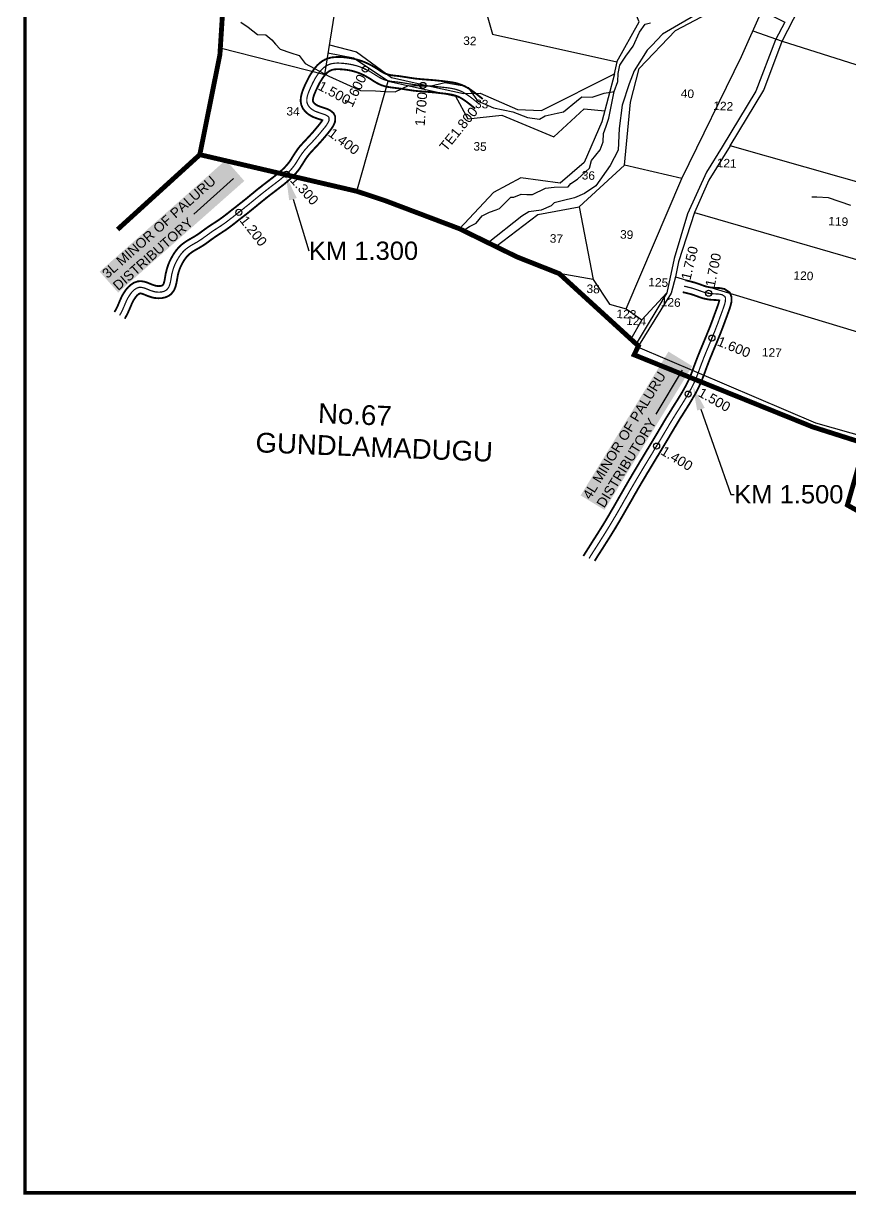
# Model space of a CAD drawing. Header units: inches. Extents: x 202960 to 225017, y 1602563 to 1608916.
# Drawn here: x 202960 to 204317, y 1603782 to 1605704 of the extents above; entities that cross this region are included whole.
import ezdxf
from ezdxf import colors
from ezdxf.entities.mleader import LeaderData, LeaderLine
from ezdxf.enums import TextEntityAlignment as Align
from ezdxf.math import Vec2, Vec3

# ---------------------------------------------------------------- set-up
doc = ezdxf.new("R2010")
doc.units = ezdxf.units.IN
doc.header["$MEASUREMENT"] = 0
doc.header["$PDMODE"] = 32
doc.header["$PDSIZE"] = 10
doc.linetypes.add('ACAD_ISO02W100', pattern=[15, 12, -3])
doc.linetypes.add('HIDDEN2', pattern=[0.1875, 0.125, -0.0625])
for name, color, linetype in [('CANAL1', 7, 'Continuous'), ('CHANAGE', 1, 'Continuous'), ('CSMark', 72, 'Continuous'), ('PAPER SIZE', 5, 'Continuous'), ('PLOTS', 7, 'Continuous'), ('PLOTS NO', 7, 'Continuous'), ('ROAD', 1, 'Continuous'), ('STREAMS', 4, 'Continuous'), ('STRUCTURE', 5, 'Continuous'), ('VILLAGE BOUNDRY', 5, 'Continuous'), ('VILLAGE STONES', 240, 'Continuous')]:
    doc.layers.add(name, color=color, linetype=linetype)
doc.styles.add('FONT1', font='Arial')
doc.styles.get("Standard").update_dxf_attribs({"font": 'arial.ttf'})
doc.dimstyles.get("Standard").update_dxf_attribs({"dimtxt": 0.18, "dimasz": 0.18, "dimexe": 0.18, "dimexo": 0.0625, "dimgap": 0.09, "dimtad": 0, "dimtih": 1, "dimtoh": 1, "dimdec": 4, "dimzin": 0, "dimdsep": 46, "dimtxsty": 'Standard', "dimcen": 0.09, "dimadec": 0, "dimazin": 0, "dimtfac": 1, "dimtdec": 4, "dimtofl": 0, "dimtmove": 0, "dimatfit": 3, "dimfxl": 1, "dimtolj": 1, "dimtzin": 0, "dimarcsym": 0})

msp = doc.modelspace()

# ---------------------------------------------------------------- linework, layer by layer
at = {"color": 5, "const_width": 5.6}
msp.add_lwpolyline([(202963.1, 1606826.9), (207558.5, 1606826.9), (207558.5, 1603784.7), (202963.1, 1603784.7)], close=True, dxfattribs=at)
at = {"layer": 'CANAL1', "color": 200, "linetype": 'ByBlock', "ltscale": 40, "const_width": 3}
for points in [[(203109.8, 1605230.2), (203111, 1605232.2), (203112.9, 1605235.6), (203113.7, 1605237.1), (203115.9, 1605242.1), (203117.4, 1605245.7), (203119, 1605249.6), (203120.9, 1605253.7), (203123, 1605257.9), (203124.7, 1605260.8), (203128.6, 1605266.7), (203132.3, 1605271), (203136.4, 1605274.8), (203141.5, 1605278.2), (203148.2, 1605280.6), (203153.7, 1605280.9), (203159.2, 1605280), (203164.1, 1605278.4), (203168.3, 1605276.6), (203172.2, 1605275.1), (203176.8, 1605273.6), (203179, 1605273.1), (203182.2, 1605272.8), (203185.1, 1605273), (203187.3, 1605273.4), (203188.8, 1605274.1), (203190.3, 1605276), (203191, 1605277.9), (203191.9, 1605281), (203192.6, 1605284.9), (203193.3, 1605289.2), (203193.9, 1605292.6), (203195.3, 1605298.5), (203196.6, 1605303), (203198, 1605307.4), (203199.7, 1605311.6), (203201.6, 1605315.7), (203203.3, 1605318.9), (203206, 1605323.7), (203208.5, 1605327.6), (203211.3, 1605331.5), (203214.4, 1605335.2), (203217.8, 1605338.6), (203220.3, 1605340.9), (203225.4, 1605344.7), (203229.3, 1605347.3), (203233.1, 1605349.5), (203236.7, 1605351.6), (203240.2, 1605353.6), (203242.5, 1605355), (203246.6, 1605357.6), (203249.8, 1605359.8), (203253, 1605362.2), (203256.3, 1605364.6), (203259.7, 1605367.1), (203262.5, 1605369.1), (203266.7, 1605371.9), (203270.2, 1605374.2), (203273.7, 1605376.5), (203277.1, 1605378.7), (203280.4, 1605380.9), (203283.3, 1605382.9), (203286.8, 1605385.4), (203289.9, 1605387.7), (203293.1, 1605390.2), (203296.3, 1605392.7), (203299.5, 1605395.2), (203302.7, 1605397.8), (203306, 1605400.3), (203309.2, 1605402.8), (203312.4, 1605405.4), (203315.6, 1605407.9), (203318.8, 1605410.4), (203322.3, 1605413.2), (203325.1, 1605415.4), (203328.3, 1605418), (203331.4, 1605420.6), (203334.6, 1605423.2), (203337.8, 1605425.8), (203341.6, 1605429), (203344.2, 1605431.1), (203347.5, 1605433.7), (203350.8, 1605436.2), (203354, 1605438.8), (203357.3, 1605441.3), (203361.5, 1605444.5), (203363.9, 1605446.3), (203367.1, 1605448.8), (203370.3, 1605451.2), (203373.5, 1605453.7), (203376.6, 1605456.2), (203380.8, 1605459.7), (203382.6, 1605461.2), (203385.5, 1605463.8), (203388.2, 1605466.4), (203390.8, 1605469.1), (203393.2, 1605471.8), (203396.5, 1605475.9), (203397.7, 1605477.4), (203399.8, 1605480.6), (203401.8, 1605483.9), (203404, 1605487.4), (203406.3, 1605491), (203410, 1605496.4), (203411.5, 1605498.5), (203414.3, 1605502), (203417.3, 1605505.3), (203420.2, 1605508.6), (203423.1, 1605511.6), (203425.8, 1605514.5), (203427.4, 1605516.2), (203431, 1605520.1), (203433.5, 1605522.9), (203436.1, 1605525.8), (203438.7, 1605528.9), (203441.5, 1605532.2), (203443.4, 1605534.5), (203447.4, 1605539.4), (203449.9, 1605542.8), (203451.3, 1605545), (203448.2, 1605546.1), (203443.4, 1605547.6), (203436.1, 1605550.3), (203432.8, 1605552), (203427.9, 1605555.1), (203423.4, 1605559), (203419.5, 1605563.8), (203416.7, 1605570), (203415.7, 1605575.5), (203415.8, 1605581.2), (203416.8, 1605586.6), (203418.3, 1605591.6), (203420, 1605596.3), (203422.2, 1605601.4), (203423.7, 1605604.7), (203425.6, 1605608.6), (203427.5, 1605612.5), (203429.6, 1605616.4), (203431.8, 1605620.2), (203434.9, 1605624.9), (203436.9, 1605627.8), (203439.8, 1605631.6), (203443.1, 1605635.3), (203446.9, 1605638.8), (203451.1, 1605642), (203455.7, 1605644.6), (203460.8, 1605646.6), (203465.9, 1605647.9), (203471, 1605648.5), (203475.9, 1605648.8), (203480.7, 1605648.7), (203485.7, 1605648.4), (203489.8, 1605648), (203494.3, 1605647.4), (203498.7, 1605646.7), (203503.1, 1605645.8), (203507.4, 1605644.7), (203511.6, 1605643.5), (203516, 1605642.1), (203520.2, 1605640.5), (203524.3, 1605638.7), (203528.4, 1605636.8), (203532.4, 1605634.7), (203536.5, 1605632.3), (203540.1, 1605630.1), (203543.6, 1605627.8), (203546.9, 1605625.7), (203550.1, 1605623.8), (203553.1, 1605622.2), (203555.8, 1605621.1), (203559, 1605620.1), (203562.3, 1605619.3), (203565.9, 1605618.7), (203569.7, 1605618.2), (203573.8, 1605617.8), (203578.2, 1605617.3), (203582.3, 1605616.7), (203586.5, 1605616), (203590.6, 1605615.4), (203594.7, 1605614.7), (203598.6, 1605614.1), (203602.9, 1605613.5), (203606.3, 1605613.1), (203610.2, 1605612.7), (203614.2, 1605612.3), (203618.2, 1605612), (203622.3, 1605611.7), (203627.4, 1605611.3), (203630.6, 1605611), (203634.7, 1605610.7), (203638.9, 1605610.3), (203643, 1605609.8), (203647.1, 1605609.4), (203652.6, 1605608.8), (203655.4, 1605608.4), (203659.7, 1605607.9), (203664.1, 1605607.2), (203668.6, 1605606.4), (203673.2, 1605605.3), (203679.3, 1605603.3), (203682.2, 1605602.1), (203686.5, 1605600), (203690.5, 1605597.7), (203694.4, 1605595.3), (203698.1, 1605592.7), (203702.9, 1605589.1), (203705, 1605587.5), (203708.3, 1605584.9), (203711.6, 1605582.3), (203714.7, 1605579.7)], [(203126.7, 1605219.3), (203128.5, 1605222.4), (203130.6, 1605226.3), (203131.7, 1605228.5), (203134.3, 1605234.2), (203135.9, 1605238), (203137.4, 1605241.6), (203138.9, 1605245.1), (203140.6, 1605248.4), (203141.6, 1605250.2), (203144.6, 1605254.6), (203146.7, 1605257.1), (203148.9, 1605259.1), (203150.5, 1605260.2), (203152.1, 1605260.8), (203152.6, 1605260.8), (203154.4, 1605260.5), (203157.2, 1605259.6), (203160.8, 1605258.1), (203165.3, 1605256.3), (203171.6, 1605254.2), (203176, 1605253.3), (203181.8, 1605252.8), (203187.7, 1605253.1), (203193.7, 1605254.4), (203199.1, 1605256.9), (203203, 1605259.7), (203207.8, 1605266), (203210, 1605271.5), (203211.4, 1605276.6), (203212.3, 1605281.4), (203213.1, 1605285.9), (203213.5, 1605288.6), (203214.6, 1605293.6), (203215.6, 1605297), (203216.8, 1605300.4), (203218.1, 1605303.7), (203219.6, 1605306.9), (203220.9, 1605309.4), (203223.1, 1605313.3), (203225, 1605316.3), (203227.1, 1605319.1), (203229.3, 1605321.8), (203231.7, 1605324.2), (203233.1, 1605325.5), (203236.9, 1605328.3), (203239.8, 1605330.3), (203243.1, 1605332.2), (203246.6, 1605334.2), (203250.3, 1605336.3), (203253.1, 1605338), (203257.8, 1605341), (203261.4, 1605343.5), (203264.8, 1605346), (203268.1, 1605348.5), (203271.3, 1605350.8), (203274, 1605352.7), (203277.8, 1605355.3), (203281.1, 1605357.5), (203284.6, 1605359.7), (203288, 1605362), (203291.6, 1605364.3), (203294.8, 1605366.5), (203298.6, 1605369.2), (203302, 1605371.8), (203305.4, 1605374.4), (203308.6, 1605376.9), (203311.9, 1605379.5), (203315.1, 1605382.1), (203318.3, 1605384.6), (203321.5, 1605387.1), (203324.8, 1605389.6), (203328, 1605392.1), (203331.2, 1605394.7), (203334.8, 1605397.6), (203337.7, 1605399.9), (203340.9, 1605402.5), (203344.1, 1605405.2), (203347.3, 1605407.8), (203350.4, 1605410.3), (203354.2, 1605413.4), (203356.7, 1605415.4), (203359.9, 1605418), (203363.1, 1605420.5), (203366.3, 1605423), (203369.5, 1605425.4), (203373.7, 1605428.6), (203376, 1605430.4), (203379.3, 1605432.9), (203382.5, 1605435.4), (203385.9, 1605438), (203389.2, 1605440.6), (203393.7, 1605444.4), (203395.8, 1605446.2), (203399, 1605449.1), (203402.3, 1605452.2), (203405.4, 1605455.4), (203408.5, 1605458.8), (203412.5, 1605463.7), (203414.1, 1605466), (203416.5, 1605469.7), (203418.8, 1605473.3), (203421, 1605476.8), (203423, 1605480.1), (203426.3, 1605484.8), (203427.3, 1605486.2), (203429.7, 1605489.2), (203432.2, 1605492.1), (203434.9, 1605495), (203437.6, 1605497.9), (203440.4, 1605500.8), (203442, 1605502.5), (203445.8, 1605506.7), (203448.5, 1605509.7), (203451.2, 1605512.7), (203453.9, 1605515.9), (203456.8, 1605519.3), (203458.9, 1605521.8), (203463.2, 1605527.1), (203466.5, 1605531.5), (203469.5, 1605536.3), (203472.1, 1605542.3), (203472.4, 1605551.4), (203469.4, 1605556.9), (203464.5, 1605560.9), (203459.4, 1605563.4), (203454.5, 1605565.1), (203450, 1605566.5), (203444.1, 1605568.7), (203442.6, 1605569.5), (203439.8, 1605571.2), (203437.9, 1605572.9), (203436.7, 1605574.4), (203435.9, 1605576.1), (203435.7, 1605577.1), (203435.8, 1605579.2), (203436.3, 1605582), (203437.2, 1605585.2), (203438.6, 1605588.8), (203440.5, 1605593.3), (203441.9, 1605596.3), (203443.6, 1605599.9), (203445.3, 1605603.3), (203447, 1605606.6), (203448.9, 1605609.7), (203451.4, 1605613.7), (203452.9, 1605615.9), (203455.2, 1605618.7), (203457.5, 1605621.3), (203459.8, 1605623.5), (203462.1, 1605625.2), (203464.4, 1605626.5), (203466.9, 1605627.5), (203469.7, 1605628.2), (203472.8, 1605628.6), (203476.2, 1605628.8), (203479.9, 1605628.7), (203484.1, 1605628.4), (203487.6, 1605628.1), (203491.4, 1605627.6), (203495.1, 1605627), (203498.7, 1605626.3), (203502.3, 1605625.4), (203505.7, 1605624.4), (203509.3, 1605623.2), (203512.7, 1605621.9), (203516.1, 1605620.5), (203519.5, 1605618.9), (203522.8, 1605617.1), (203526.2, 1605615.1), (203529.4, 1605613.2), (203532.8, 1605611), (203536.5, 1605608.6), (203540.4, 1605606.3), (203544.6, 1605604.1), (203548.9, 1605602.3), (203553.8, 1605600.8), (203558.5, 1605599.7), (203563, 1605599), (203567.3, 1605598.4), (203571.5, 1605597.9), (203575.7, 1605597.4), (203579.4, 1605596.9), (203583.4, 1605596.3), (203587.4, 1605595.6), (203591.4, 1605595), (203595.6, 1605594.3), (203600.3, 1605593.6), (203604.1, 1605593.2), (203608.3, 1605592.8), (203612.5, 1605592.4), (203616.7, 1605592.1), (203620.8, 1605591.8), (203625.7, 1605591.4), (203628.8, 1605591.1), (203632.8, 1605590.8), (203636.9, 1605590.4), (203640.9, 1605589.9), (203644.9, 1605589.5), (203650.3, 1605588.9), (203653, 1605588.6), (203657, 1605588.1), (203660.8, 1605587.5), (203664.4, 1605586.8), (203667.7, 1605586), (203672.4, 1605584.5), (203674, 1605583.8), (203677.2, 1605582.3), (203680.2, 1605580.6), (203683.3, 1605578.6), (203686.4, 1605576.5), (203690.8, 1605573.2), (203692.7, 1605571.7), (203695.9, 1605569.2), (203699, 1605566.7), (203702.2, 1605564.1)], [(203898.5, 1604821.8), (203900.4, 1604824.8), (203903.1, 1604829.2), (203905.9, 1604833.6), (203908.7, 1604837.9), (203911.5, 1604842.3), (203914.3, 1604846.7), (203917.1, 1604851.1), (203919.9, 1604855.5), (203922.7, 1604859.9), (203925.5, 1604864.4), (203928.2, 1604868.8), (203932.3, 1604875.4), (203933.7, 1604877.8), (203936.4, 1604882.3), (203939.1, 1604886.8), (203941.7, 1604891.3), (203944.3, 1604895.8), (203946.9, 1604900.3), (203949.5, 1604904.9), (203952.1, 1604909.4), (203954.7, 1604913.9), (203957.3, 1604918.4), (203959.9, 1604922.9), (203962.4, 1604927.4), (203965, 1604931.9), (203967.6, 1604936.4), (203969.9, 1604940.5), (203972.8, 1604945.3), (203975.4, 1604949.8), (203978, 1604954.2), (203980.7, 1604958.7), (203983.3, 1604963.1), (203986, 1604967.6), (203988.7, 1604972), (203991.4, 1604976.5), (203994, 1604980.9), (203996.7, 1604985.3), (203999.4, 1604989.8), (204002.1, 1604994.2), (204004.8, 1604998.7), (204007.5, 1605003.1), (204010.2, 1605007.6), (204012.9, 1605012.1), (204015.5, 1605016.5), (204018.2, 1605021), (204021.3, 1605026.2), (204023.5, 1605030), (204026.2, 1605034.4), (204028.8, 1605038.9), (204031.5, 1605043.3), (204034, 1605047.5), (204036.8, 1605052.1), (204039.5, 1605056.5), (204042.3, 1605060.8), (204045, 1605065.2), (204047.2, 1605068.6), (204050.6, 1605074), (204053.4, 1605078.5), (204056.1, 1605083), (204058.8, 1605087.5), (204060.4, 1605090.3), (204064.2, 1605096.8), (204066.7, 1605101.6), (204069.2, 1605106.5), (204072.4, 1605113.3), (204073.7, 1605116.5), (204075.7, 1605121.5), (204077.6, 1605126.5), (204079.5, 1605131.4), (204081.6, 1605137.2), (204083, 1605141.1), (204084.9, 1605145.9), (204086.7, 1605150.7), (204088.6, 1605155.4), (204090.6, 1605160.2), (204092.5, 1605164.9), (204094.5, 1605169.7), (204096.5, 1605174.5), (204098.6, 1605179.3), (204100.2, 1605183.3), (204102.6, 1605189.1), (204104.6, 1605194), (204106.5, 1605198.9), (204108.4, 1605203.8), (204109.5, 1605206.8), (204111.9, 1605213.2), (204113.6, 1605217.9), (204115.4, 1605222.8), (204118.2, 1605230.3), (204119.4, 1605233.7), (204121.5, 1605240.1), (204123.2, 1605247.1), (204123.3, 1605254.8), (204120.5, 1605262.2), (204111.8, 1605268), (204104.2, 1605269.5), (204097.6, 1605270), (204091.6, 1605270.3), (204089.2, 1605270.5), (204082.2, 1605271.9), (204078, 1605273.2), (204073.5, 1605274.9), (204067.1, 1605277.2), (204063.4, 1605278.4), (204058.1, 1605279.8), (204052.9, 1605281.2), (204047.7, 1605282.4)], [(203879.9, 1604829.9), (203880.7, 1604831.1), (203883.5, 1604835.5), (203886.3, 1604839.9), (203889.1, 1604844.3), (203891.9, 1604848.7), (203894.6, 1604853.1), (203897.4, 1604857.5), (203900.2, 1604861.8), (203903, 1604866.2), (203905.7, 1604870.6), (203908.5, 1604874.9), (203911.2, 1604879.3), (203915.2, 1604885.8), (203916.6, 1604888.1), (203919.2, 1604892.5), (203921.8, 1604896.9), (203924.4, 1604901.4), (203927, 1604905.9), (203929.6, 1604910.3), (203932.2, 1604914.8), (203934.8, 1604919.3), (203937.3, 1604923.8), (203939.9, 1604928.3), (203942.5, 1604932.8), (203945.1, 1604937.4), (203947.7, 1604941.9), (203950.3, 1604946.4), (203952.7, 1604950.5), (203955.5, 1604955.4), (203958.2, 1604959.9), (203960.8, 1604964.4), (203963.5, 1604968.9), (203966.2, 1604973.4), (203968.9, 1604977.9), (203971.5, 1604982.3), (203974.2, 1604986.8), (203976.9, 1604991.2), (203979.6, 1604995.7), (203982.3, 1605000.1), (203985, 1605004.6), (203987.7, 1605009), (203990.4, 1605013.5), (203993.1, 1605017.9), (203995.7, 1605022.4), (203998.4, 1605026.8), (204001, 1605031.2), (204004.1, 1605036.4), (204006.3, 1605040.2), (204009, 1605044.6), (204011.6, 1605049.1), (204014.3, 1605053.6), (204016.9, 1605057.9), (204019.8, 1605062.6), (204022.6, 1605067), (204025.3, 1605071.5), (204028.1, 1605075.9), (204030.2, 1605079.3), (204033.6, 1605084.6), (204036.3, 1605089), (204039, 1605093.4), (204041.6, 1605097.7), (204043.1, 1605100.2), (204046.6, 1605106.5), (204049, 1605110.9), (204051.2, 1605115.3), (204054.1, 1605121.5), (204055.3, 1605124.2), (204057.1, 1605128.8), (204058.9, 1605133.5), (204060.7, 1605138.4), (204062.8, 1605144.2), (204064.3, 1605148.2), (204066.2, 1605153.1), (204068.1, 1605158), (204070.1, 1605162.9), (204072.1, 1605167.8), (204074.1, 1605172.6), (204076.1, 1605177.4), (204078.1, 1605182.2), (204080.1, 1605187), (204081.7, 1605190.9), (204084, 1605196.6), (204086, 1605201.4), (204087.9, 1605206.2), (204089.7, 1605210.9), (204090.8, 1605213.8), (204093.1, 1605220.1), (204094.8, 1605224.8), (204096.6, 1605229.6), (204099.4, 1605237.2), (204100.5, 1605240.3), (204102.3, 1605245.5), (204103.1, 1605249.3), (204101.5, 1605249.6), (204096.3, 1605250), (204090.1, 1605250.3), (204086.4, 1605250.7), (204077.2, 1605252.5), (204071.6, 1605254.3), (204066.6, 1605256.1), (204060.6, 1605258.3), (204057.7, 1605259.2), (204053, 1605260.5), (204048.1, 1605261.7), (204043.1, 1605262.9)]]:
    msp.add_lwpolyline(points, dxfattribs=at)
at = {"layer": 'CANAL1', "color": 1, "linetype": 'HIDDEN2', "ltscale": 15, "const_width": 2}
for points in [[(203118.2, 1605224.7), (203119.8, 1605227.3), (203121.7, 1605230.9), (203122.7, 1605232.8), (203125.1, 1605238.2), (203126.6, 1605241.9), (203128.2, 1605245.6), (203129.9, 1605249.4), (203131.8, 1605253.1), (203133.2, 1605255.5), (203136.6, 1605260.6), (203139.5, 1605264), (203142.7, 1605267), (203146, 1605269.2), (203150.2, 1605270.7), (203153.1, 1605270.8), (203156.8, 1605270.2), (203160.6, 1605269), (203164.6, 1605267.4), (203168.7, 1605265.7), (203174.2, 1605263.9), (203177.5, 1605263.2), (203182, 1605262.8), (203186.4, 1605263), (203190.5, 1605263.9), (203194, 1605265.5), (203195.9, 1605266.9), (203199, 1605271), (203200.5, 1605274.7), (203201.6, 1605278.8), (203202.5, 1605283.1), (203203.2, 1605287.6), (203203.7, 1605290.6), (203205, 1605296), (203206.1, 1605300), (203207.4, 1605303.9), (203208.9, 1605307.6), (203210.6, 1605311.3), (203212.1, 1605314.1), (203214.5, 1605318.5), (203216.8, 1605322), (203219.2, 1605325.3), (203221.9, 1605328.5), (203224.7, 1605331.4), (203226.7, 1605333.2), (203231.1, 1605336.5), (203234.6, 1605338.8), (203238.1, 1605340.9), (203241.7, 1605342.9), (203245.3, 1605344.9), (203247.8, 1605346.5), (203252.2, 1605349.3), (203255.6, 1605351.7), (203258.9, 1605354.1), (203262.2, 1605356.5), (203265.5, 1605358.9), (203268.2, 1605360.9), (203272.2, 1605363.6), (203275.7, 1605365.9), (203279.1, 1605368.1), (203282.6, 1605370.3), (203286, 1605372.6), (203289.1, 1605374.7), (203292.7, 1605377.3), (203296, 1605379.8), (203299.2, 1605382.3), (203302.5, 1605384.8), (203305.7, 1605387.3), (203308.9, 1605389.9), (203312.1, 1605392.4), (203315.4, 1605395), (203318.6, 1605397.5), (203321.8, 1605400), (203325, 1605402.6), (203328.6, 1605405.4), (203331.4, 1605407.7), (203334.6, 1605410.3), (203337.8, 1605412.9), (203340.9, 1605415.5), (203344.1, 1605418.1), (203347.9, 1605421.2), (203350.5, 1605423.3), (203353.7, 1605425.8), (203356.9, 1605428.3), (203360.2, 1605430.9), (203363.4, 1605433.4), (203367.6, 1605436.6), (203369.9, 1605438.4), (203373.2, 1605440.8), (203376.4, 1605443.3), (203379.7, 1605445.8), (203382.9, 1605448.4), (203387.3, 1605452), (203389.2, 1605453.7), (203392.2, 1605456.5), (203395.2, 1605459.3), (203398.1, 1605462.2), (203400.9, 1605465.3), (203404.5, 1605469.8), (203405.9, 1605471.7), (203408.2, 1605475.1), (203410.3, 1605478.6), (203412.5, 1605482.1), (203414.7, 1605485.6), (203418.1, 1605490.6), (203419.4, 1605492.3), (203422, 1605495.6), (203424.7, 1605498.7), (203427.5, 1605501.8), (203430.3, 1605504.8), (203433.1, 1605507.7), (203434.7, 1605509.3), (203438.4, 1605513.4), (203441, 1605516.3), (203443.6, 1605519.3), (203446.3, 1605522.4), (203449.1, 1605525.8), (203451.1, 1605528.2), (203455.3, 1605533.2), (203458.2, 1605537.1), (203460.6, 1605541), (203462.2, 1605544.6), (203462.3, 1605549), (203461.5, 1605550.4), (203459.1, 1605552.4), (203455.6, 1605554.1), (203451.3, 1605555.6), (203446.7, 1605557.1), (203440.1, 1605559.5), (203437.7, 1605560.7), (203433.8, 1605563.1), (203430.6, 1605565.9), (203428.1, 1605569.1), (203426.3, 1605573.1), (203425.7, 1605576.3), (203425.8, 1605580.2), (203426.5, 1605584.3), (203427.8, 1605588.4), (203429.3, 1605592.5), (203431.4, 1605597.3), (203432.8, 1605600.5), (203434.6, 1605604.3), (203436.4, 1605607.9), (203438.3, 1605611.5), (203440.3, 1605615), (203443.1, 1605619.3), (203444.9, 1605621.8), (203447.5, 1605625.1), (203450.3, 1605628.3), (203453.3, 1605631.1), (203456.6, 1605633.6), (203460.1, 1605635.6), (203463.9, 1605637.1), (203467.8, 1605638), (203471.9, 1605638.6), (203476.1, 1605638.8), (203480.3, 1605638.7), (203484.9, 1605638.4), (203488.7, 1605638), (203492.8, 1605637.5), (203496.9, 1605636.8), (203500.9, 1605636), (203504.8, 1605635.1), (203508.7, 1605634), (203512.6, 1605632.7), (203516.4, 1605631.2), (203520.2, 1605629.6), (203523.9, 1605627.8), (203527.6, 1605625.9), (203531.4, 1605623.7), (203534.7, 1605621.6), (203538.2, 1605619.4), (203541.7, 1605617.2), (203545.2, 1605615.1), (203548.8, 1605613.2), (203552.3, 1605611.7), (203556.4, 1605610.4), (203560.4, 1605609.5), (203564.4, 1605608.8), (203568.5, 1605608.3), (203572.7, 1605607.9), (203577, 1605607.3), (203580.9, 1605606.8), (203585, 1605606.2), (203589, 1605605.5), (203593, 1605604.8), (203597.1, 1605604.2), (203601.6, 1605603.5), (203605.2, 1605603.1), (203609.3, 1605602.7), (203613.4, 1605602.4), (203617.5, 1605602), (203621.5, 1605601.7), (203626.5, 1605601.4), (203629.7, 1605601.1), (203633.8, 1605600.7), (203637.9, 1605600.3), (203641.9, 1605599.9), (203646, 1605599.4), (203651.4, 1605598.8), (203654.2, 1605598.5), (203658.3, 1605598), (203662.4, 1605597.4), (203666.5, 1605596.6), (203670.5, 1605595.7), (203675.9, 1605593.9), (203678.1, 1605593), (203681.8, 1605591.2), (203685.4, 1605589.2), (203688.9, 1605586.9), (203692.3, 1605584.6), (203696.8, 1605581.2), (203698.9, 1605579.6), (203702.1, 1605577), (203705.3, 1605574.5), (203708.5, 1605571.9)], [(203889.2, 1604825.8), (203891.9, 1604830.2), (203894.7, 1604834.6), (203897.5, 1604838.9), (203900.3, 1604843.3), (203903.1, 1604847.7), (203905.9, 1604852.1), (203908.7, 1604856.5), (203911.4, 1604860.9), (203914.2, 1604865.2), (203917, 1604869.7), (203919.7, 1604874.1), (203923.7, 1604880.6), (203925.1, 1604882.9), (203927.8, 1604887.4), (203930.4, 1604891.9), (203933.1, 1604896.3), (203935.7, 1604900.8), (203938.3, 1604905.3), (203940.9, 1604909.8), (203943.5, 1604914.3), (203946, 1604918.9), (203948.6, 1604923.4), (203951.2, 1604927.9), (203953.8, 1604932.4), (203956.3, 1604936.9), (203958.9, 1604941.4), (203961.3, 1604945.5), (203964.2, 1604950.4), (203966.8, 1604954.9), (203969.4, 1604959.3), (203972.1, 1604963.8), (203974.8, 1604968.3), (203977.4, 1604972.7), (203980.1, 1604977.2), (203982.8, 1604981.6), (203985.5, 1604986.1), (203988.2, 1604990.5), (203990.9, 1604995), (203993.6, 1604999.4), (203996.2, 1605003.9), (203998.9, 1605008.3), (204001.6, 1605012.8), (204004.3, 1605017.2), (204007, 1605021.7), (204009.6, 1605026.1), (204012.7, 1605031.3), (204014.9, 1605035.1), (204017.6, 1605039.5), (204020.2, 1605044), (204022.9, 1605048.5), (204025.5, 1605052.7), (204028.3, 1605057.3), (204031, 1605061.7), (204033.8, 1605066.2), (204036.6, 1605070.5), (204038.7, 1605073.9), (204042.1, 1605079.3), (204044.9, 1605083.8), (204047.6, 1605088.2), (204050.2, 1605092.6), (204051.8, 1605095.3), (204055.4, 1605101.7), (204057.9, 1605106.3), (204060.2, 1605110.9), (204063.2, 1605117.4), (204064.5, 1605120.4), (204066.4, 1605125.2), (204068.3, 1605130), (204070.1, 1605134.9), (204072.2, 1605140.7), (204073.7, 1605144.7), (204075.6, 1605149.5), (204077.4, 1605154.4), (204079.4, 1605159.2), (204081.3, 1605164), (204083.3, 1605168.8), (204085.3, 1605173.5), (204087.3, 1605178.3), (204089.3, 1605183.1), (204091, 1605187.1), (204093.3, 1605192.9), (204095.3, 1605197.7), (204097.2, 1605202.6), (204099, 1605207.4), (204100.2, 1605210.3), (204102.5, 1605216.7), (204104.2, 1605221.4), (204106, 1605226.2), (204108.8, 1605233.8), (204109.9, 1605237), (204111.9, 1605242.8), (204113.2, 1605248.3), (204113.3, 1605253.1), (204112.3, 1605255.7), (204107.9, 1605258.6), (204102.9, 1605259.6), (204097, 1605260), (204090.8, 1605260.3), (204087.8, 1605260.6), (204079.7, 1605262.2), (204074.8, 1605263.8), (204070.1, 1605265.5), (204063.8, 1605267.7), (204060.5, 1605268.8), (204055.6, 1605270.2), (204050.5, 1605271.4), (204045.4, 1605272.7)]]:
    msp.add_lwpolyline(points, dxfattribs=at)
at = {"layer": 'CSMark'}
for p in [(203521.8, 1605628.8), (203616.5, 1605602.1), (203392.2, 1605456.4), (203314.1, 1605393.9), (204085.6, 1605261), (204091.1, 1605187.5), (204052, 1605095.6), (204000.1, 1605010.2)]:
    msp.add_point(p, dxfattribs=at)
at = {"layer": 'PLOTS'}
for points in [[(203283.7, 1605663.9), (203455.2, 1605620.1), (203475.7, 1605746.9), (203721.8, 1605716.6), (203730.5, 1605686.5), (203934.9, 1605640.8), (203971.5, 1605706.5), (203936.4, 1605790.5), (203736.4, 1605835.8), (203721.8, 1605716.6)], [(204206.5, 1605675), (204225.1, 1605710.7), (204267.6, 1605786.9), (204312.7, 1605836.8), (204334.2, 1605804.4), (204347.7, 1605775), (204363.8, 1605740.4), (204380.5, 1605704.4), (204406.4, 1605644.9), (204426.2, 1605605.3)], [(203873.2, 1605403.1), (203947.3, 1605471), (203957.3, 1605574.7), (203971.5, 1605629.8), (204031.3, 1605692.4), (204125.7, 1605742.6), (204135.3, 1605743.5), (204211, 1605706), (204195.7, 1605676.7), (204163.2, 1605592.6), (204107.7, 1605501.6), (204082.2, 1605459.6), (204051.2, 1605391.4), (204028.9, 1605318.1), (204017, 1605261.5), (203966.4, 1605178.1)], [(204041.8, 1605449.6), (204139.7, 1605649.8), (204173.2, 1605724.7)], [(204158.3, 1605691.6), (204206.5, 1605675), (204426.2, 1605605.3), (204478.4, 1605503), (204508.1, 1605453.6), (204490.4, 1605398), (204121, 1605502.9), (204176.2, 1605594.4), (204206.5, 1605675)], [(203507.8, 1605428.4), (203559.5, 1605609.2), (203502.3, 1605647.1), (203460.5, 1605655.2)], [(203463.1, 1605668.7), (203507.1, 1605657.3), (203564.6, 1605615.3), (203630.6, 1605600.3), (203683, 1605588.6), (203710.4, 1605589.6), (203771.7, 1605562.6), (203810.9, 1605561), (203931.3, 1605621.2), (203935.6, 1605640.6)], [(203931.3, 1605621.2), (203910.2, 1605542.4), (203881, 1605475.5), (203842, 1605441.8), (203777.3, 1605450.2), (203732.6, 1605426.2), (203676.5, 1605366.9)], [(203559.5, 1605609.2), (203669.8, 1605584.6), (203690.1, 1605547.4), (203746, 1605553.3), (203831.5, 1605517.6), (203881.4, 1605563.9), (203915, 1605560.5)], [(204121, 1605502.9), (204085.8, 1605446.5), (204062.2, 1605393.6), (204035.9, 1605312.4), (204031.3, 1605288.1), (204024, 1605261), (203970.3, 1605174.5)], [(203950.4, 1605235.4), (204041.8, 1605449.6), (203947.3, 1605471)], [(203736.1, 1605337.8), (203805.1, 1605390.1), (203873.2, 1605403.1), (203896, 1605283.7), (203840.2, 1605293.3)], [(204062.2, 1605393.6), (204436.4, 1605285), (204401, 1605176.2)], [(204031.3, 1605288.1), (204401, 1605176.2), (204349, 1605023), (204261.7, 1605047.8), (203969.6, 1605172.4)], [(203896, 1605283.7), (203923, 1605243.4), (203950.4, 1605235.4), (203976.2, 1605217.3), (203957.9, 1605185.8)], [(203976.2, 1605217.3), (204017, 1605261.5)]]:
    msp.add_lwpolyline(points, dxfattribs=at)
at = {"layer": 'STREAMS'}
for points in [[(204067.5, 1605719.4), (204036.3, 1605701.5), (204009.7, 1605686.2), (203992.2, 1605667.9), (203984.5, 1605659.9), (203963.4, 1605625.9), (203955, 1605604.7), (203943.9, 1605569.5), (203938.6, 1605531.6), (203937.2, 1605496.1), (203924, 1605470.7), (203900.6, 1605437.1), (203881.9, 1605424.7), (203865.3, 1605417.4), (203845.2, 1605412.6), (203831.8, 1605409.3), (203827.1, 1605404.3), (203810.6, 1605397.5), (203790.1, 1605394.7), (203778.9, 1605387.6), (203723.8, 1605343.8)], [(203317.5, 1605706.1), (203329.5, 1605697.7), (203344.5, 1605685.9), (203358.4, 1605685.4), (203368.3, 1605677.1), (203374.5, 1605670), (203382, 1605661.5), (203399.7, 1605655.5), (203413.2, 1605651), (203423, 1605638.2), (203461.9, 1605617.4), (203490.8, 1605604.3), (203513.7, 1605594), (203538.4, 1605593), (203554.7, 1605592.4), (203570.9, 1605591.7), (203592.7, 1605601.8), (203627.8, 1605600.9), (203652.4, 1605606.7), (203681.1, 1605602), (203690.5, 1605598.5), (203705.9, 1605576.8), (203732.2, 1605565.1), (203763.9, 1605558.7), (203788, 1605549.3), (203807.9, 1605546.6), (203817.3, 1605552.4), (203836.8, 1605556.7), (203847.3, 1605559), (203868.6, 1605576.3), (203877.2, 1605583.4), (203894.5, 1605582.7), (203914, 1605589.6), (203927.6, 1605591.8), (203930.5, 1605592.3)], [(203682.5, 1605364), (203692.9, 1605370.6), (203703.6, 1605376.1), (203713.5, 1605388.1), (203725.8, 1605394.2), (203736.5, 1605397.9), (203742.1, 1605399.9), (203761, 1605418.8), (203766, 1605418.6), (203778, 1605423.7), (203787.1, 1605423.3), (203796.2, 1605422.9), (203817.5, 1605433.4), (203832, 1605434.9), (203854.8, 1605435.8), (203859.3, 1605441.2), (203870.3, 1605448.5), (203890.2, 1605466.1), (203893.1, 1605479), (203907.4, 1605496.5), (203912.4, 1605509.5), (203913, 1605523.1), (203917.2, 1605535.5), (203921.6, 1605548.6), (203930.5, 1605592.3), (203936.4, 1605608.4), (203937, 1605621.5), (203939.8, 1605635.1), (203949.7, 1605650.4), (203961.7, 1605666.4), (203971.9, 1605689.5), (203981.2, 1605702.5), (203990, 1605705)], [(204319.4, 1605404.9), (204282.5, 1605417.9), (204263.3, 1605418.7), (204255, 1605419)]]:
    msp.add_lwpolyline(points, dxfattribs=at)
at = {"layer": 'VILLAGE BOUNDRY', "linetype": 'ACAD_ISO02W100', "const_width": 8}
for points in [[(204615.8, 1604744.8), (204313.5, 1604913.4), (204342.6, 1605014.3), (204256.1, 1605041.8), (203963.3, 1605160), (203970.3, 1605174.5), (203840.2, 1605293.3), (203771.1, 1605320.6), (203676.5, 1605366.9), (203553.1, 1605413.5), (203507.8, 1605428.4), (203250, 1605488.5), (203283, 1605652.5), (203311, 1606093.8)], [(203250, 1605488.5), (203115, 1605365.7)]]:
    msp.add_lwpolyline(points, dxfattribs=at)

# ---------------------------------------------------------------- texts
at = {"layer": 'CHANAGE', "style": 'FONT1'}
for s, rotation, p in [('1.600', 64.5007, (203517.1, 1605618.9)), ('1.700', 85.5675, (203615.6, 1605591.2)), ('TE1.800', 51.0172, (203701.5, 1605563.4))]:
    msp.add_text(s, height=16, rotation=rotation, dxfattribs=at).set_placement(p, align=Align.MIDDLE_RIGHT)
for s, rotation, p in [('1.500', 331.7865, (203446.4, 1605603.2)), ('1.400', 323.3736, (203464.3, 1605526.9)), ('1.300', 311.9047, (203403.2, 1605451.1)), ('1.200', 308.0447, (203320.9, 1605385.3)), ('1.750', 76.7681, (204047.9, 1605283.4)), ('1.700', 78.7502, (204087.7, 1605271.8)), ('1.600', 337.7752, (204101.3, 1605183.4)), ('1.500', 330.4956, (204070.8, 1605100.1)), ('1.400', 328.899, (204009.5, 1605004.5))]:
    msp.add_text(s, height=16, rotation=rotation, dxfattribs=at).set_placement(p, align=Align.MIDDLE_LEFT)
at = {"layer": 'PLOTS NO'}
for s, p in [('32', (203682.4, 1605668.7)), ('40', (204039.7, 1605582.1)), ('33', (203701.9, 1605565.1)), ('122', (204093.1, 1605561.9)), ('34', (203392, 1605553)), ('35', (203699.1, 1605495.4)), ('121', (204098.7, 1605468.2)), ('36', (203877, 1605447.9)), ('119', (204282, 1605372.6)), ('39', (203939.9, 1605350.8)), ('37', (203824.5, 1605344.2)), ('120', (204224.8, 1605283.5)), ('38', (203884.9, 1605261.6)), ('125', (203986.4, 1605272.6)), ('126', (204006.8, 1605239.9)), ('123', (203934.1, 1605220.4)), ('124', (203950, 1605209.4)), ('127', (204172.9, 1605157.5))]:
    msp.add_text(s, height=14, rotation=357.6886, dxfattribs=at).set_placement(p)
at = {"layer": 'ROAD', "color": 1}
for s, p in [('        No.67', (203343.1, 1605052.3)), ('GUNDLAMADUGU', (203341, 1605000.2))]:
    msp.add_text(s, height=32.424, rotation=357.6886, dxfattribs=at).set_placement(p)
at = {"layer": 'STRUCTURE', "color": 5, "char_height": 16, "width": 273.397, "attachment_point": 1, "style": 'FONT1', "bg_fill": 1, "box_fill_scale": 1.1, "bg_fill_color": 7, "bg_fill_true_color": 16777215, "bg_fill_transparency": 0}
for s, insert, rotation in [('{\\C1;3L MINOR OF PALURU DISTRIBUTORY}', (203087.8, 1605296.4), 41.4794), ('{\\C1;4L MINOR OF PALURU DISTRIBUTORY}', (203877.7, 1604929.8), 58.5865)]:
    msp.add_mtext(s, dxfattribs=dict(at, insert=insert, rotation=rotation))

# ---------------------------------------------------------------- leaders
at = {"layer": 'PAPER SIZE', "color": 1}
for points in [[(203305.6, 1605449.2), (203240.2, 1605390.9)], [(204042, 1605135), (203998.9, 1605062.4)]]:
    msp.add_leader(points, dimstyle='Standard', override={"dimasz": 40, "dimgap": 0.09, "dimtad": 0, "dimtfill": 2, "dimtfillclr": 5}, dxfattribs=at)
at = {"layer": 'VILLAGE STONES', "color": 1}
ml = msp.add_multileader_mtext('Standard', dxfattribs=at)
ml.set_content('KM 1.300', color=1)
ml.set_leader_properties()
ml.build(insert=Vec2(0, 0))
ml.multileader.update_dxf_attribs({"dogleg_length": 0.36, "arrow_head_size": 40})
ctx = ml.context
ctx.base_point, ctx.char_height, ctx.arrow_head_size, ctx.landing_gap_size, ctx.plane_origin = Vec3(203429.1, 1605330.6), 30, 40, 0.09, Vec3(203109.4, 1605412.7)
notes = []
notes.append((ctx, [(0, (1, 1, 0), (203429.1, 1605330.6), (1, 0), 1.396927018504357e-11, [(0, [(203391.4, 1605453.7)], 0, [])])]))
ctx.mtext.insert, ctx.mtext.flow_direction = Vec3(203429.2, 1605345.8), 5
ml = msp.add_multileader_mtext('Standard', dxfattribs=at)
ml.set_content('KM 1.500', color=1)
ml.set_leader_properties()
ml.build(insert=Vec2(0, 0))
ml.multileader.update_dxf_attribs({"dogleg_length": 0.36, "arrow_head_size": 40})
ctx = ml.context
ctx.base_point, ctx.char_height, ctx.arrow_head_size, ctx.landing_gap_size, ctx.plane_origin = Vec3(204127.7, 1604931), 30, 40, 0.09, Vec3(204082.8, 1605370.5)
notes.append((ctx, [(0, (1, 1, 0), (204122.2, 1604931), (1, 0), 5.45, [(0, [(204059.8, 1605108.4)], 0, [])])]))
ctx.mtext.insert, ctx.mtext.flow_direction = Vec3(204127.7, 1604946.2), 5
for ctx, leaders in notes:
    for number, flags, end, landing, length, lines in leaders:
        leader = LeaderData()
        leader.index, (leader.has_last_leader_line, leader.has_dogleg_vector, leader.attachment_direction) = number, flags
        leader.last_leader_point, leader.dogleg_vector, leader.dogleg_length = Vec3(end), Vec3(landing), length
        for number, points, colour, breaks in lines:
            line = LeaderLine()
            line.index, line.vertices, line.color, line.breaks = number, Vec3.list(points), colors.encode_raw_color(colour), breaks
            leader.lines.append(line)
        ctx.leaders.append(leader)

doc.saveas('drawing.dxf')
